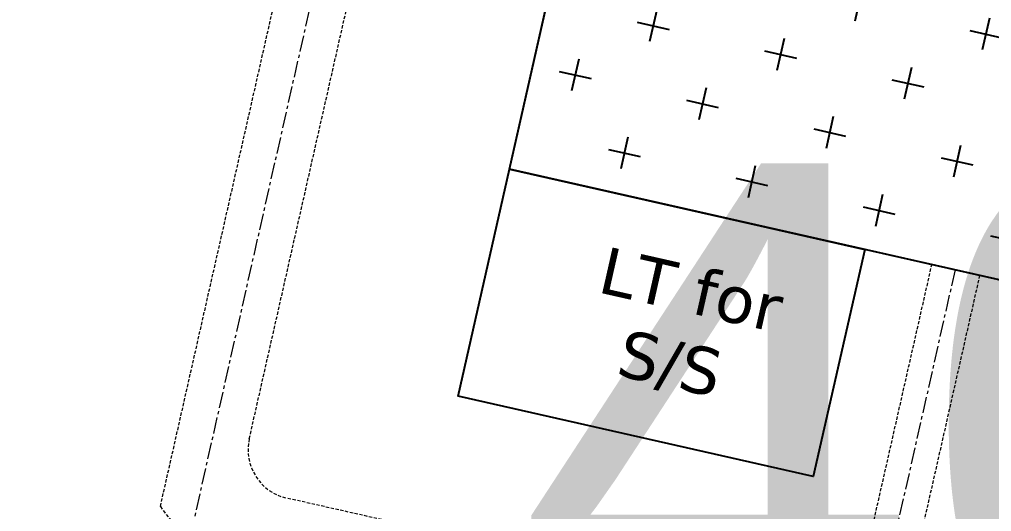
# Model space of a CAD drawing. Header units: metres. Extents: x 166708 to 226832, y 1503833 to 1555994.
# Drawn here: x 222232.9 to 222307.4, y 1554564 to 1554601.7 of the extents above; entities that cross this region are included whole.
import ezdxf

# ---------------------------------------------------------------- set-up
doc = ezdxf.new("R2010")
doc.units = ezdxf.units.M
doc.header["$MEASUREMENT"] = 0
doc.header["$PDMODE"] = 1
doc.linetypes.add('CENTER', pattern=[2, 1.25, -0.25, 0.25, -0.25])
doc.linetypes.add('HIDDEN', pattern=[0.375, 0.25, -0.125])
for name, color, linetype in [('Details', 7, 'Continuous'), ('E-LAY-DIM', 7, 'Continuous'), ('E-LAY-FENC', 7, 'FENCELINE1'), ('TXT', 222, 'Continuous')]:
    doc.layers.add(name, color=color, linetype=linetype)
doc.layers.add('E-LAY-CNTRL', color=1, linetype='CENTER', lineweight=0)
doc.layers.add('E-LAY-EXIST', color=8, linetype='HIDDEN', lineweight=0)
doc.styles.add('ARIAL NARROW', font='arial.ttf', dxfattribs={"height": 300})
doc.styles.get("Standard").update_dxf_attribs({"font": 'arial.ttf'})
doc.styles.add('STYLE1', font='verdana.ttf')
doc.linetypes.add('FENCELINE1', pattern='A,0.25,-0.1,[133,ltypeshp.shx,S=0.1,R=0,X=-0.1,Y=0],-0.1,1', length=1.45)
doc.linetypes.add('PALLAV1', pattern='A,0.5,["X",Standard,S=0.1,R=0,X=-0.1,Y=-0.05],0.1', length=0.6)
doc.dimstyles.new('STANDARD$0', dxfattribs={"dimscale": 88.888889, "dimtxt": 0.02, "dimasz": 0.02, "dimexe": 0.05, "dimexo": 0.1, "dimgap": 0.002, "dimtad": 2, "dimdec": 0, "dimzin": 1, "dimdsep": 46, "dimtxsty": 'ARIAL NARROW', "dimblk": 'OBLIQUE', "dimcen": 0.09, "dimadec": 0, "dimazin": 0, "dimtfac": 1, "dimtdec": 4, "dimtofl": 0, "dimtmove": 0, "dimatfit": 3, "dimfxl": 1, "dimtolj": 1, "dimtzin": 1, "dimarcsym": 0})

# ---------------------------------------------------------------- blocks, each defined once
blk = doc.blocks.new('*D40')
at = {"layer": 'DEFPOINTS', "color": 0, "lineweight": -2, "transparency": 16777216}
for p in [(221817.931, 1554726.235), (221817.931, 1554717.085), (222017.401, 1554717.09)]:
    blk.add_point(p, dxfattribs=at)
at = {"layer": 'Details', "color": 0, "lineweight": -2, "transparency": 16777216}
for p, q in [((221817.931, 1554725.974), (221817.93, 1554730.68)), ((222017.4, 1554725.979), (222017.4, 1554730.685)), ((222008.512, 1554726.24), (221826.819, 1554726.235))]:
    blk.add_line(p, q, dxfattribs=at)
for points in [[(221826.819, 1554727.717), (221826.819, 1554724.754), (221817.931, 1554726.235)], [(222008.512, 1554727.722), (222008.512, 1554724.759), (222017.4, 1554726.241)]]:
    blk.add_solid(points, dxfattribs=at)
at = {"layer": 'Details', "color": 0, "transparency": 16777216, "insert": (221917.665, 1554730.5), "char_height": 300, "attachment_point": 5, "rotation": 0.00159, "style": 'ARIAL NARROW'}
blk.add_mtext('\\A1;{\\H0.026667x;200}', dxfattribs=at)

msp = doc.modelspace()

# ---------------------------------------------------------------- hatches: boundary and pattern name
at = {"layer": 'E-LAY-DIM'}
h = msp.add_hatch(dxfattribs=at)
h.set_pattern_fill('CROSS', color=2, scale=20, angle=-102.7460156)
h.set_pattern_definition([(257.254, (221611.7076, 1555107.742), (3.77364, -5.979936), [2.5, -7.5]), (347.254, (221610.2127, 1555106.7983), (5.979936, 3.77364), [2.5, -7.5])])
h.paths.add_polyline_path([(222338.73649, 1554574.81845), (222270.46145, 1554590.26252), (222296.4662, 1554705.2241), (222411.94428, 1554696.89067), (222399.90195, 1554643.65403), (222356.41153, 1554652.95614)])

# ---------------------------------------------------------------- linework, layer by layer
at = {"layer": 'E-LAY-CNTRL'}
msp.add_line((222304.59897, 1554582.54049, -0.36393), (222297.734, 1554552.19186, -0.36393), dxfattribs=at)
at = {"layer": 'E-LAY-CNTRL', "elevation": -0.36393}
for points in [[(222224.85567, 1554468.56746), (222318.47901, 1554882.45676)], [(222224.85567, 1554468.56746), (222278.67867, 1554706.50773)]]:
    msp.add_lwpolyline(points, dxfattribs=at)
at = {"layer": 'E-LAY-DIM', "linetype": 'FENCELINE1'}
msp.add_line((222270.46145, 1554590.26252, -0.36393), (222296.4662, 1554705.2241, -0.36393), dxfattribs=at)
at = {"layer": 'E-LAY-EXIST', "color": 4}
for p, q in [((222243.71634, 1554564.41086, -1.13785), (222315.98024, 1554883.87457, 0.54021)), ((222250.52593, 1554569.58599, -0.2911), (222320.97777, 1554881.03895, -0.2911)), ((222297.40155, 1554558.98255, -0.34388), (222302.8214, 1554582.94258, -0.30628)), ((222306.47929, 1554582.11515, -0.23539), (222301.0488, 1554558.10808, -0.23539)), ((222292.8568, 1554556.11458, -0.36393), (222253.39389, 1554565.04124, -0.36393))]:
    msp.add_line(p, q, dxfattribs=at)
for centre, radius, start, end in [((222254.23229, 1554568.7476, -0.2911), 3.8, 167.2539837, 257.253983), ((222252.06826, 1554569.81648, -0.36393), 9.94863, 212.9121654, 262.4905858)]:
    msp.add_arc(centre, radius, start, end, dxfattribs=at)
at = {"layer": 'E-LAY-FENC', "color": 4, "linetype": 'PALLAV1', "ltscale": 5}
msp.add_line((222338.73649, 1554574.81845, -0.36393), (222270.46145, 1554590.26252, -0.36393), dxfattribs=at)
at = {"layer": 'E-LAY-FENC', "linetype": 'PALLAV1', "ltscale": 5}
msp.add_line((222293.73707, 1554566.68802, -0.36393), (222266.52139, 1554572.84431, -0.36393), dxfattribs=at)
at = {"layer": 'E-LAY-FENC', "color": 4, "linetype": 'Continuous', "ltscale": 5, "elevation": -0.36393}
msp.add_lwpolyline([(222338.73649, 1554574.81845), (222270.46145, 1554590.26252), (222296.4662, 1554705.2241), (222411.94428, 1554696.89067), (222399.90195, 1554643.65403), (222356.41153, 1554652.95614), (222338.73649, 1554574.81845)], dxfattribs=at)
at = {"layer": 'E-LAY-FENC', "color": 4, "linetype": 'PALLAV1', "ltscale": 5, "elevation": -0.36393}
msp.add_lwpolyline([(222297.67714, 1554584.10623), (222293.73707, 1554566.68802), (222266.52139, 1554572.84431), (222270.46145, 1554590.26252)], close=True, dxfattribs=at)

# ---------------------------------------------------------------- texts
at = {"layer": 'Details', "color": 0, "linetype": 'Continuous'}
msp.add_text('400 X 220 kv', height=40, dxfattribs=at).set_placement((222270.85582, 1554550.69625))
at = {"layer": 'TXT', "linetype": 'Continuous', "style": 'STYLE1'}
for s, p in [('LT for', (222277.09306, 1554580.84614, -1.23736)), ('S/S', (222278.50831, 1554574.50304, -1.23736))]:
    msp.add_text(s, height=3.6, rotation=347.2539837, dxfattribs=at).set_placement(p)

# ---------------------------------------------------------------- dimensions: what is measured, and where the dimension line sits
at = {"layer": 'Details'}
dim = msp.add_aligned_dim(p1=(222017.40069, 1554717.09038, 57868.73204), p2=(221817.93077, 1554717.08483, 57868.73204), distance=-9.15035, text='{\\H0.026667x;200}', dimstyle='STANDARD$0', override={"dimasz": 0.1, "dimsah": 1, "dimfxl": 1.25}, dxfattribs=at)
dim.commit()
dim.dimension.update_dxf_attribs({"geometry": '*D40', "text_midpoint": (221917.66536, 1554730.50037, 57868.73204)})

doc.saveas('drawing.dxf')
